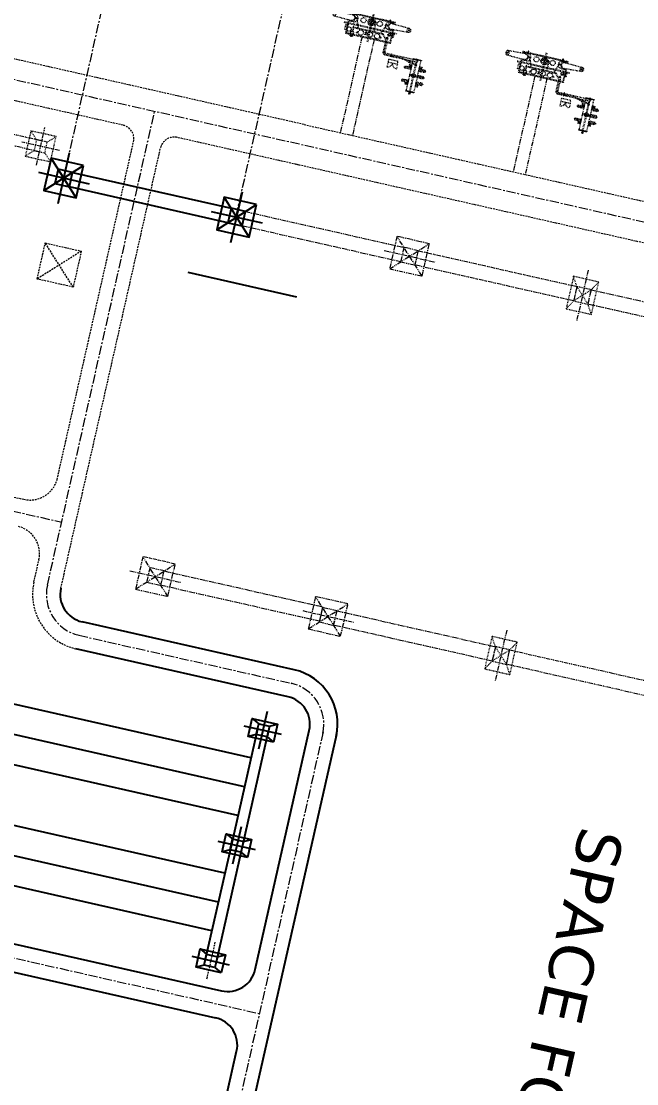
# Model space of a CAD drawing. Header units: metres. Extents: x 166708 to 226832, y 1503833 to 1555994.
# Drawn here: x 222466.1 to 222549.4, y 1554294.8 to 1554438.7 of the extents above; entities that cross this region are included whole.
import ezdxf

# ---------------------------------------------------------------- set-up
doc = ezdxf.new("R2010")
doc.units = ezdxf.units.M
doc.header["$MEASUREMENT"] = 0
for name, pattern in [('400-ICT-1_400kV$0$HIDDEN', [0.375, 0.25, -0.125]), ('CENTER', [2, 1.25, -0.25, 0.25, -0.25]), ('HIDDEN', [0.375, 0.25, -0.125]), ('PHANTOM2', [1.25, 0.625, -0.125, 0.125, -0.125, 0.125, -0.125])]:
    doc.linetypes.add(name, pattern=pattern)
doc.layers.add('E-LAY-CNTRL', color=1, linetype='CENTER', lineweight=0)
doc.layers.add('E-LAY-EXIST', color=8, linetype='HIDDEN', lineweight=0)
for name, color, linetype in [('E-LAY-FENC', 7, 'FENCELINE1'), ('E-LAY-ROAD', 7, 'Continuous'), ('EEQP', 2, 'Continuous'), ('TXT', 222, 'Continuous')]:
    doc.layers.add(name, color=color, linetype=linetype)
doc.styles.get("Standard").update_dxf_attribs({"font": 'arial.ttf'})
doc.styles.add('STYLE1', font='verdana.ttf')
doc.linetypes.add('FENCELINE1', pattern='A,0.25,-0.1,[133,ltypeshp.shx,S=0.1,R=0,X=-0.1,Y=0],-0.1,1', length=1.45)
doc.linetypes.add('PALLAV1', pattern='A,0.5,["X",Standard,S=0.1,R=0,X=-0.1,Y=-0.05],0.1', length=0.6)

# ---------------------------------------------------------------- blocks, each defined once
blk = doc.blocks.new('TWR_CTE_p')
for p, q in [((-750, 750), (-1750, 1750)), ((1750, 1750), (750, 750)), ((-1750, -1750), (-750, -750)), ((750, -750), (1750, -1750))]:
    blk.add_line(p, q)
for points in [[(-1750, -1750), (1750, -1750), (1750, 1750), (-1750, 1750)], [(-750, -750), (750, -750), (750, 750), (-750, 750)]]:
    blk.add_lwpolyline(points, close=True)
blk = doc.blocks.new('TH_plan')
for p, q in [((-2250, 1750), (-1000, 1000)), ((1000, 1000), (2250, 1750)), ((-1000, 1000), (1000, -1000)), ((1000, 1000), (-1000, -1000)), ((-1000, -1000), (-2250, -1750)), ((1000, -1000), (2250, -1750))]:
    blk.add_line(p, q)
for points in [[(-2250, 1750), (2250, 1750), (2250, -1750), (-2250, -1750)], [(-1000, 1000), (1000, 1000), (1000, -1000), (-1000, -1000)]]:
    blk.add_lwpolyline(points, close=True)
blk = doc.blocks.new('400-ICT-1_400kV$0$SHUNT RCTR 80MVAr_420kV_PLAN_BHEL')
for p, q in [((-2758, 1210), (-5155, 1110)), ((-5155, 510), (-2758, 410)), ((-2400, 1310), (-2758, 1310)), ((-2400, 310), (-2758, 310)), ((-2111, 899), (-2115, 899)), ((-2111, 824), (-2115, 824)), ((541, 899), (537, 899)), ((541, 824), (537, 824)), ((2111, 899), (2115, 899)), ((2111, 824), (2115, 824)), ((2400, 1310), (2758, 1310)), ((2400, 310), (2758, 310)), ((2758, 1210), (5155, 1110)), ((5155, 510), (2758, 410)), ((-2475, -1200), (-2425, -1617)), ((-2275, -462), (-2275, -1000)), ((-2225, -463), (-2225, -1006)), ((-2075, -1200), (-2125, -1610)), ((2388, -1438), (2388, -2904)), ((2413, -889), (2413, -1463)), ((2468, -1438), (2468, -2860)), ((2613, -889), (2613, -1463)), ((2638, -1438), (2638, -2800)), ((2638, -2800), (2388, -2904)), ((2713, -2875), (2609, -3125)), ((2638, -2800), (2713, -2875)), ((2713, -2875), (3549, -2875)), ((3574, -2875), (6578, -2875)), ((2388, -2904), (2609, -3125)), ((2475, -2878), (2635, -3038)), ((2609, -3125), (3549, -3125)), ((2653, -3045), (3549, -3045)), ((3574, -3045), (3737, -3045)), ((3574, -3125), (3737, -3125)), ((3737, -3025), (3887, -3150)), ((3737, -3150), (3887, -3025)), ((3887, -3045), (5122, -3045)), ((3887, -3125), (5116, -3125)), ((5116, -3125), (7128, -3578)), ((5128, -3046), (7146, -3500)), ((5480, -3125), (6578, -3125))]:
    blk.add_line(p, q)
at = {"linetype": '400-ICT-1_400kV$0$HIDDEN'}
for p, q in [((6578, -2875), (7128, -2875)), ((3347, -3986), (3347, -4639)), ((4653, -3986), (4653, -4639)), ((6578, -3125), (7128, -3125))]:
    blk.add_line(p, q, dxfattribs=at)
for points in [[(-2362, 1338), (-2362, 1640), (-2438, 1640), (-2438, 1338)], [(2362, 1338), (2362, 1640), (2438, 1640), (2438, 1338)], [(-5240, 835), (-5155, 835)], [(-5155, 785), (-5240, 785)], [(3138, 1194), (3138, 1438), (-3138, 1438), (-3138, 1194)], [(-3138, 426), (-3138, -1438), (-2439, -1438)], [(-2120, 887), (-2264, 887)], [(-2120, 837), (-2264, 837)], [(-2111, -1438), (3138, -1438), (3138, 426)], [(531, 887), (494, 887)], [(531, 837), (499, 837)], [(2120, 887), (2264, 887)], [(2120, 837), (2264, 837)], [(5240, 835), (5155, 835)], [(5155, 785), (5240, 785)], [(-2362, -1340), (-2362, -1640), (-2438, -1640), (-2438, -1340)], [(5756, -4080), (5756, -3980), (6578, -3980), (6578, -4280), (5756, -4280), (5756, -4180)], [(6553, -3737), (6553, -3662), (6253, -3662), (6253, -3962), (6553, -3962), (6553, -3887)], [(8500, -4080), (8500, -3980), (7678, -3980), (7678, -4280), (8500, -4280), (8500, -4180)], [(7703, -3737), (7703, -3662), (8003, -3662), (8003, -3962), (7703, -3962), (7703, -3887)], [(8500, -4980), (8500, -4880), (7678, -4880), (7678, -5180), (8500, -5180), (8500, -5080)], [(5756, -5880), (5756, -5780), (6578, -5780), (6578, -6080), (5756, -6080), (5756, -5980)], [(6553, -6323), (6553, -6398), (6253, -6398), (6253, -6098), (6553, -6098), (6553, -6173)], [(8500, -5880), (8500, -5780), (7678, -5780), (7678, -6080), (8500, -6080), (8500, -5980)], [(7703, -6323), (7703, -6398), (8003, -6398), (8003, -6098), (7703, -6098), (7703, -6173)]]:
    blk.add_lwpolyline(points)
for points in [[(3038, 1194), (3038, 1338), (-3038, 1338), (-3038, 1194)], [(-3038, 426), (-3038, -1338), (-2092, -1338)], [(-2092, -1338), (3038, -1338), (3038, 426)]]:
    blk.add_lwpolyline(points, dxfattribs=at)
for points in [[(-1629, -383), (-1629, -158, 0.1859661), (-1642, -124), (-2038, 870, 0.2119231), (-2075, 887), (-2111, 887)], [(-1679, -392), (-1679, -167, 0.1859661), (-1686, -151), (-2068, 829, 0.2119231), (-2086, 837), (-2111, 837)], [(636, -383), (634, 812, 0.4135999), (559, 887), (541, 887)], [(586, -383), (584, 812, 0.4135999), (559, 837), (541, 837)], [(1629, -383), (1629, -158, -0.1859661), (1642, -124), (2038, 870, -0.2119231), (2075, 887), (2111, 887)], [(1679, -392), (1679, -167, -0.1859661), (1686, -151), (2068, 829, -0.2119231), (2086, 837), (2111, 837)], [(-2265, -383), (1750, -383, -0.2240098), (1897, -452), (2413, -1079)], [(-2265, -463), (1750, -463, -0.2240098), (1835, -503), (2413, -1204)]]:
    blk.add_lwpolyline(points, format="xyb")
for points in [[(-3138, -997), (-3338, -997), (-3338, -297), (-3138, -297)], [(2713, -1438), (2713, -1463), (2313, -1463), (2313, -1438)], [(3138, -597), (3338, -597), (3338, -97), (3138, -97)], [(3574, -2800), (3549, -2800), (3549, -3200), (3574, -3200)], [(6528, -2805), (7728, -2805), (7728, -2830), (6528, -2830)], [(6578, -7230), (7678, -7230), (7678, -2830), (6578, -2830)], [(3347, -3986), (4653, -3986), (4653, -3614), (3347, -3614)], [(3737, -2988), (3724, -2988), (3724, -3188), (3737, -3188)], [(3887, -2988), (3899, -2988), (3899, -3188), (3887, -3188)], [(6578, -4080), (6578, -4180), (5656, -4180), (5656, -4080)], [(6140, -3194), (6116, -3188), (6058, -3439), (6083, -3445)], [(6239, -3225), (6215, -3219), (6157, -3470), (6182, -3475)], [(6328, -3737), (6328, -3887), (6578, -3887), (6578, -3737)], [(7928, -3737), (7928, -3887), (7678, -3887), (7678, -3737)], [(7678, -4080), (7678, -4180), (8600, -4180), (8600, -4080)], [(6878, -5155), (6828, -5155), (6828, -4905), (6878, -4905)], [(7378, -5155), (7428, -5155), (7428, -4905), (7378, -4905)], [(7678, -4980), (7678, -5080), (8600, -5080), (8600, -4980)], [(6578, -5980), (6578, -5880), (5656, -5880), (5656, -5980)], [(6328, -6323), (6328, -6173), (6578, -6173), (6578, -6323)], [(7678, -5980), (7678, -5880), (8600, -5880), (8600, -5980)], [(7928, -6323), (7928, -6173), (7678, -6173), (7678, -6323)], [(6528, -7255), (7728, -7255), (7728, -7230), (6528, -7230)], [(7253, -7382), (7253, -7367), (7003, -7367), (7003, -7382)], [(7240, -7570), (7240, -7545), (7216, -7520), (7040, -7520), (7016, -7545), (7016, -7570)], [(7228, -7367), (7228, -7255), (7028, -7255), (7028, -7367)], [(7216, -7520), (7190, -7445), (7066, -7445), (7040, -7520)], [(7178, -7445), (7178, -7382), (7078, -7382), (7078, -7445)]]:
    blk.add_lwpolyline(points, close=True)
for centre, radius in [((-1130, 810), 350), ((0, 810), 500), ((0, 810), 400), ((0, 810), 250), ((0, 810), 25), ((1130, 810), 350), ((-2791, -800), 300), ((-1602, -1002), 91.6), ((-1130, -910), 350), ((-431, -766), 91.6), ((-431, -1002), 91.6), ((146, -910), 350), ((1130, -910), 350), ((1600, -1002), 91.6), ((2726, -347), 200), ((2726, -347), 150), ((7128, -5030), 250), ((7128, -5030), 50)]:
    blk.add_circle(centre, radius)
for centre, radius, start, end in [((-2758, 810), 500, 230.76083, 129.23917), ((-2400, 810), 500, 270, 90), ((2400, 810), 500, 90, 270), ((2758, 810), 500, 50.76083, 309.23917), ((-2275, -1200), 250, 90, 224.29248), ((-2275, -1200), 200, 350.6282, 189.3189), ((-2265, -423), 75, 32.23095, 262.10618), ((-2265, -423), 40, 90, 270), ((-2265, -423), 75, 301.96013, 327.76905), ((-2275, -1200), 250, 315.61895, 78.46304), ((2513, -889), 125, 323.1301, 216.8699), ((2513, -889), 100, 0, 180), ((2493, -2860), 25, 180, 225), ((2653, -3020), 25, 225, 270), ((5122, -3070), 25, 77.31051, 90), ((7137, -3539), 90, 193.69831, 140.92271), ((7137, -3539), 40, 257.31051, 77.31051)]:
    blk.add_arc(centre, radius, start, end)
for centre, radius, start, end in [((7128, -3000), 150, 90, 123.55731), ((7128, -3000), 150, 270, 90), ((7128, -3000), 125, 270, 90), ((3347, -3986), 653, 270, 0), ((4653, -3986), 653, 180, 270), ((7128, -3000), 150, 236.44269, 270)]:
    blk.add_arc(centre, radius, start, end, dxfattribs=at)
at = {"extrusion": (0, 0, -1)}
for centre, major_axis, ratio in [((-5155, 810), (0, 300), 0.7842267), ((-5240, 810), (0, 25), 0.5645792)]:
    blk.add_ellipse(centre, major_axis=major_axis, ratio=ratio, dxfattribs=at)
for centre, major_axis, ratio, start_param, end_param in [((-5155, 810), (0, 98), 0.5962488, -1.3129188, 4.4545109), ((-5155, 810), (0, -25), 0.5636371, 3.1415927, 6.2831853), ((-2758, 810), (0, 400), 0.9821207, -0.0559861, 3.1975787), ((-2115, 862), (0, 37.5), 0.205458, 3.1415927, 6.2831853), ((-2111, 862), (0, 37.5), 0.205458, 2.300524, 7.124254), ((-2111, 862), (0, -25), 0.1123446, 0, 3.1415927), ((537, 862), (0, 37.5), 0.205458, 3.1415927, 6.2831853), ((541, 862), (0, 37.5), 0.205458, 2.300524, 7.124254), ((541, 862), (0, -25), 0.1123446, 0, 3.1415927)]:
    blk.add_ellipse(centre, major_axis=major_axis, ratio=ratio, start_param=start_param, end_param=end_param, dxfattribs=at)
for centre, major_axis, ratio, start_param, end_param in [((2111, 862), (0, 37.5), 0.205458, 2.300524, 7.124254), ((2111, 862), (0, -25), 0.1123446, 0, 3.1415927), ((2115, 862), (0, 37.5), 0.205458, 3.1415927, 6.2831853), ((2758, 810), (0, 400), 0.9821207, -0.0559861, 3.1975787), ((5155, 810), (0, 98), 0.5962488, -1.3129188, 4.4545109), ((5155, 810), (0, -25), 0.5636371, 3.1415927, 6.2831853)]:
    blk.add_ellipse(centre, major_axis=major_axis, ratio=ratio, start_param=start_param, end_param=end_param)
for centre, major_axis, ratio in [((5155, 810), (0, 300), 0.7842267), ((5240, 810), (0, 25), 0.5645792), ((-2275, -1610), (-150, 0), 0.7546728)]:
    blk.add_ellipse(centre, major_axis=major_axis, ratio=ratio)
at = {"layer": 'EEQP', "color": 4, "linetype": 'CENTER'}
for p, q in [((0, 1938), (0, -1938)), ((-3638, 0), (3638, 0)), ((7128, -7570), (7128, -2683)), ((6528, -5030), (7728, -5030))]:
    blk.add_line(p, q, dxfattribs=at)
blk = doc.blocks.new('TWR_CTH_p')
for p, q in [((-750, 750), (-1750, 1250)), ((1750, 1250), (750, 750)), ((-750, -750), (-1750, -1250)), ((750, -750), (1750, -1250))]:
    blk.add_line(p, q)
for points in [[(-1750, -1250), (1750, -1250), (1750, 1250), (-1750, 1250)], [(-750, -750), (750, -750), (750, 750), (-750, 750)]]:
    blk.add_lwpolyline(points, close=True)
blk = doc.blocks.new('TWR_CTG_p')
for p, q in [((-750, 750), (-1750, 1250)), ((1750, 1250), (750, 750)), ((-750, -750), (-1750, -1250)), ((750, -750), (1750, -1250))]:
    blk.add_line(p, q)
for points in [[(-1750, -1250), (1750, -1250), (1750, 1250), (-1750, 1250)], [(-750, -750), (750, -750), (750, 750), (-750, 750)]]:
    blk.add_lwpolyline(points, close=True)

msp = doc.modelspace()

# ---------------------------------------------------------------- linework, layer by layer
at = {"layer": 'E-LAY-CNTRL', "color": 4}
for p, q in [((222471.89271, 1554417.54939, -0.36393), (222524.45226, 1554649.90426, -0.36393)), ((222495.20376, 1554412.27634, -0.36393), (222547.86085, 1554644.60915, -0.36393))]:
    msp.add_line(p, q, dxfattribs=at)
at = {"layer": 'E-LAY-CNTRL'}
for p, q in [((222469.65311, 1554362.32108, -0.55001), (222484.16188, 1554426.46208, -0.26771)), ((222306.81667, 1554408.13814, -0.36393), (222471.58599, 1554370.86669, -0.36393)), ((222473.89079, 1554355.54431, -0.26771), (222502.74672, 1554349.01699, -0.26771)), ((222293.79952, 1554350.59203, -0.36393), (222498.3576, 1554304.32022, -0.36393)), ((222506.98609, 1554342.465, -0.49159), (222487.95913, 1554258.35078, -0.6279))]:
    msp.add_line(p, q, dxfattribs=at)
at = {"layer": 'E-LAY-CNTRL', "elevation": -0.36393}
for points in [[(222574.0198, 1554406.13587), (222319.39256, 1554463.73352)], [(222574.0198, 1554406.13587), (222324.2028, 1554462.64543)]]:
    msp.add_lwpolyline(points, dxfattribs=at)
at = {"layer": 'E-LAY-CNTRL'}
for centre, start, end in [((222475.18827, 1554361.069, -0.55001), 167.2539837, 257.253983), ((222501.40246, 1554343.5035, -0.55001), 347.2539837, 77.253983)]:
    msp.add_arc(centre, 5.675, start, end, dxfattribs=at)
at = {"layer": 'E-LAY-EXIST', "color": 4}
for p, q in [((222504.39769, 1554424.70414, -0.2911), (222325.36373, 1554465.2023, -0.2911)), ((222479.89758, 1554424.6072, 0.42327), (222322.4434, 1554460.22393, -0.31982)), ((222504.39794, 1554424.70408, -0.2911), (222574.62296, 1554408.81892, -0.2911)), ((222503.71483, 1554419.21965, 0.53568), (222487.21272, 1554422.95249, 0.45779)), ((222470.96694, 1554376.6284, -0.51585), (222481.31473, 1554422.3738, -0.32851)), ((222471.48197, 1554361.90839, -0.39792), (222484.97237, 1554421.54664, -0.31679)), ((222573.4095, 1554403.45445, -0.30668), (222503.18448, 1554419.33961, -0.62436)), ((222312.59637, 1554408.75312, -0.20598), (222466.46517, 1554373.94822, -0.64622)), ((222473.14293, 1554402.67824, -0.39921), (222469.36929, 1554408.65818, -0.39921)), ((222474.24608, 1554407.55503, -0.39921), (222468.26614, 1554403.78139, -0.39921)), ((222467.82423, 1554362.73438, -0.55001), (222468.52127, 1554365.81659, -0.56013))]:
    msp.add_line(p, q, dxfattribs=at)
at = {"layer": 'E-LAY-EXIST', "color": 1, "linetype": 'PHANTOM2'}
for p, q in [((222512.25047, 1554436.57614, -0.36393), (222509.31345, 1554423.59218, -0.36393)), ((222513.88517, 1554436.20636, -0.36393), (222510.94814, 1554423.2224, -0.36393)), ((222535.65575, 1554431.28177, -0.36393), (222532.71873, 1554418.29781, -0.36393)), ((222537.29045, 1554430.912, -0.36393), (222534.35343, 1554417.92804, -0.36393)), ((222468.90689, 1554422.47964, -0.36393), (222453.30117, 1554426.00972, -0.36393)), ((222468.57594, 1554421.01661, -0.36393), (222452.97022, 1554424.54668, -0.36393)), ((222468.168, 1554419.21318, -0.36393), (222469.31483, 1554424.28307, -0.36393)), ((222471.27636, 1554421.17471, -0.36393), (222466.20647, 1554422.32154, -0.36393))]:
    msp.add_line(p, q, dxfattribs=at)
at = {"layer": 'E-LAY-EXIST'}
msp.add_line((222492.34161, 1554313.98467, -0.36393), (222491.19478, 1554308.91478, -0.36393), dxfattribs=at)
for points, elevation in [([(222471.99024, 1554417.52733), (222471.79517, 1554417.57145), (222471.75105, 1554417.37638), (222471.94612, 1554417.33225)], -0.36393), ([(222484.38994, 1554363.56231), (222484.19487, 1554363.60643), (222484.15074, 1554363.41136), (222484.34581, 1554363.36724)], -0.72786), ([(222507.77593, 1554358.16922), (222507.58086, 1554358.21335), (222507.53673, 1554358.01828), (222507.7318, 1554357.97415)], -0.36393)]:
    msp.add_lwpolyline(points, close=True, dxfattribs=dict(at, elevation=elevation))
at = {"layer": 'E-LAY-EXIST', "color": 1, "linetype": 'PHANTOM2'}
for points, elevation in [([(222517.93308, 1554408.05762), (222517.49182, 1554406.1069), (222496.03396, 1554410.96076), (222496.47522, 1554412.91147)], -0.36393), ([(222521.37878, 1554408.55977), (222516.98967, 1554409.5526), (222515.99684, 1554405.16349), (222520.38595, 1554404.17066)], -0.36393), ([(222519.8838, 1554407.61636), (222517.93308, 1554408.05762), (222517.49182, 1554406.1069), (222519.44254, 1554405.66565)], -0.36393), ([(222518.80741, 1554406.93711), (222518.61234, 1554406.98123), (222518.56821, 1554406.78616), (222518.76328, 1554406.74203)], -0.36393), ([(222564.74977, 1554397.46751), (222564.30851, 1554395.51679), (222542.85064, 1554400.37064), (222543.2919, 1554402.32136)], -0.36393), ([(222486.96131, 1554365.18497), (222482.5722, 1554366.17781), (222481.57937, 1554361.7887), (222485.96848, 1554360.79586)], -0.72786), ([(222485.46633, 1554364.24156), (222483.51561, 1554364.68282), (222483.07435, 1554362.73211), (222485.02507, 1554362.29085)], -0.72786), ([(222506.92372, 1554359.38782), (222506.48246, 1554357.43711), (222485.02459, 1554362.29096), (222485.46585, 1554364.24167)], -0.36393), ([(222510.3473, 1554359.79189), (222505.95819, 1554360.78472), (222504.96536, 1554356.39561), (222509.35447, 1554355.40278)], -0.36393), ([(222508.85232, 1554358.84848), (222506.9016, 1554359.28974), (222506.46034, 1554357.33902), (222508.41106, 1554356.89776)], -0.36393), ([(222553.71829, 1554348.69962), (222553.27703, 1554346.74891), (222531.81916, 1554351.60276), (222532.26042, 1554353.55348)], -0.36393)]:
    msp.add_lwpolyline(points, close=True, dxfattribs=dict(at, elevation=elevation))
for points, elevation in [([(222520.38595, 1554404.17066), (222516.98967, 1554409.5526)], -0.36393), ([(222515.99684, 1554405.16349), (222521.37878, 1554408.55977)], -0.36393), ([(222515.25375, 1554407.63843), (222522.12187, 1554406.08483)], -0.36393), ([(222481.57937, 1554361.7887), (222486.96131, 1554365.18497)], -0.72786), ([(222485.96848, 1554360.79586), (222482.5722, 1554366.17781)], -0.72786), ([(222480.83628, 1554364.26363), (222487.7044, 1554362.71004)], -0.72786), ([(222509.35447, 1554355.40278), (222505.95819, 1554360.78472)], -0.36393), ([(222504.96536, 1554356.39561), (222510.3473, 1554359.79189)], -0.36393), ([(222504.22227, 1554358.87055), (222511.09039, 1554357.31695)], -0.36393)]:
    msp.add_lwpolyline(points, dxfattribs=dict(at, elevation=elevation))
at = {"layer": 'E-LAY-EXIST', "color": 4, "elevation": -0.39921}
msp.add_lwpolyline([(222474.24608, 1554407.55503), (222473.14293, 1554402.67824), (222468.26614, 1554403.78139), (222469.36929, 1554408.65818)], close=True, dxfattribs=at)
at = {"layer": 'E-LAY-EXIST', "color": 1, "linetype": 'PHANTOM2'}
for points in [[(222541.34119, 1554402.76262), (222540.89993, 1554400.8119), (222519.44206, 1554405.66575), (222519.88332, 1554407.61647)], [(222530.30971, 1554353.99473), (222529.86845, 1554352.04402), (222508.41058, 1554356.89787), (222508.85184, 1554358.84859)]]:
    msp.add_lwpolyline(points, close=True, dxfattribs=at)
for points in [[(222542.87268, 1554405.00021), (222541.31908, 1554398.13209)], [(222531.8412, 1554356.23233), (222530.2876, 1554349.36421)]]:
    msp.add_lwpolyline(points, dxfattribs=at)
at = {"layer": 'E-LAY-EXIST', "color": 4}
for centre, radius, start, end in [((222479.4839, 1554422.7784, -0.29722), 1.875, 347.2539837, 77.253983), ((222486.79904, 1554421.12369, -0.29722), 1.875, 77.253983, 167.2539837), ((222467.30293, 1554377.65472, -0.64622), 3.8, 257.253983, 347.2539837), ((222464.79857, 1554366.58346, -0.64622), 3.8, 347.2539837, 77.253983), ((222475.18827, 1554361.069, -0.55001), 7.55, 167.2539837, 257.253983)]:
    msp.add_arc(centre, radius, start, end, dxfattribs=at)
at = {"layer": 'E-LAY-FENC', "color": 4, "linetype": 'PALLAV1', "ltscale": 5}
msp.add_line((222503.4276, 1554401.32266, -0.36393), (222488.72703, 1554404.64798, -0.36393), dxfattribs=at)
at = {"layer": 'E-LAY-ROAD', "ltscale": 2500}
for p, q in [((222503.06821, 1554350.86745, -0.55001), (222474.35009, 1554357.3636, -0.55001)), ((222502.24063, 1554347.20891, -0.55001), (222473.52251, 1554353.70505, -0.55001)), ((222497.21431, 1554338.92521, -0.36393), (222451.86018, 1554349.18449, -0.36393)), ((222496.33179, 1554335.02378, -0.36393), (222450.97766, 1554345.28306, -0.36393)), ((222499.40176, 1554345.19612, -0.36393), (222498.25493, 1554340.12622, -0.36393)), ((222498.09683, 1554342.82664, -0.36393), (222494.56675, 1554327.22092, -0.36393)), ((222499.55986, 1554342.4957, -0.36393), (222496.02979, 1554326.88997, -0.36393)), ((222501.36329, 1554342.08776, -0.36393), (222496.2934, 1554343.23458, -0.36393)), ((222497.78095, 1554310.26985, -0.70899), (222505.1086, 1554342.66415, -0.55001)), ((222495.44927, 1554331.12235, -0.36393), (222450.09514, 1554341.38163, -0.36393)), ((222493.68423, 1554323.31949, -0.36393), (222448.3301, 1554333.57877, -0.36393)), ((222492.80172, 1554319.41806, -0.36393), (222447.44758, 1554329.67733, -0.36393)), ((222495.87169, 1554329.59039, -0.36393), (222494.72486, 1554324.5205, -0.36393)), ((222497.83322, 1554326.48203, -0.36393), (222492.76332, 1554327.62886, -0.36393)), ((222494.56675, 1554327.22092, -0.36393), (222491.03668, 1554311.6152, -0.36393)), ((222496.02979, 1554326.88997, -0.36393), (222492.49972, 1554311.28425, -0.36393)), ((222491.9192, 1554315.51663, -0.36393), (222446.56507, 1554325.7759, -0.36393)), ((222453.44739, 1554316.40226, -0.64622), (222493.23614, 1554307.4019, -0.64622)), ((222452.61981, 1554312.74371, -0.64622), (222492.40856, 1554303.74335, -0.64622)), ((222494.30314, 1554310.87631, -0.36393), (222489.23325, 1554312.02314, -0.36393)), ((222486.15263, 1554258.86302, -0.96128), (222495.27661, 1554299.19858, -0.76333))]:
    msp.add_line(p, q, dxfattribs=at)
at = {"layer": 'E-LAY-ROAD'}
msp.add_line((222489.77723, 1554257.8898, -0.52718), (222508.83913, 1554342.15851, -0.41254), dxfattribs=at)
at = {"layer": 'E-LAY-ROAD', "ltscale": 2500, "elevation": -0.36393}
for points in [[(222474.56162, 1554419.14999), (222470.17251, 1554420.14283), (222469.17967, 1554415.75372), (222473.56878, 1554414.76088)], [(222473.06663, 1554418.20658), (222471.11592, 1554418.64784), (222470.67466, 1554416.69713), (222472.62537, 1554416.25587)], [(222494.5245, 1554413.35273), (222494.08324, 1554411.40202), (222472.62537, 1554416.25587), (222473.06663, 1554418.20658)], [(222497.9702, 1554413.85488), (222493.58109, 1554414.84771), (222492.58826, 1554410.4586), (222496.97737, 1554409.46577)], [(222496.47522, 1554412.91147), (222494.5245, 1554413.35273), (222494.08324, 1554411.40202), (222496.03396, 1554410.96076)], [(222495.39883, 1554412.23222), (222495.20376, 1554412.27634), (222495.15963, 1554412.08127), (222495.3547, 1554412.03714)]]:
    msp.add_lwpolyline(points, close=True, dxfattribs=at)
for points in [[(222473.56878, 1554414.76088), (222470.17251, 1554420.14283)], [(222471.09385, 1554414.01779), (222472.64744, 1554420.88591)], [(222468.43658, 1554418.22865), (222475.30471, 1554416.67506)], [(222469.17967, 1554415.75372), (222474.56162, 1554419.14999)], [(222494.50243, 1554408.72268), (222496.05603, 1554415.5908)], [(222492.58826, 1554410.4586), (222497.9702, 1554413.85488)], [(222496.97737, 1554409.46577), (222493.58109, 1554414.84771)], [(222491.84517, 1554412.93354), (222498.71329, 1554411.37995)]]:
    msp.add_lwpolyline(points, dxfattribs=at)
at = {"layer": 'E-LAY-ROAD'}
for centre, radius, start, end in [((222475.18848, 1554361.06996, -0.45379), 3.8, 167.2539837, 257.253983), ((222501.40246, 1554343.5035, -0.55001), 7.55, 347.2539837, 77.253983), ((222501.40224, 1554343.50255, -0.55001), 3.8, 347.2539837, 77.253983), ((222494.07453, 1554311.10826, -0.64622), 3.8, 257.253983, 347.2539837), ((222491.57017, 1554300.03699, -0.64622), 3.8, 347.2539837, 77.253983)]:
    msp.add_arc(centre, radius, start, end, dxfattribs=at)

# ---------------------------------------------------------------- block references
at = {"layer": 'E-LAY-EXIST', "color": 1, "linetype": 'PHANTOM2'}
for name, p, xscale, yscale, zscale, rotation in [('400-ICT-1_400kV$0$SHUNT RCTR 80MVAr_420kV_PLAN_BHEL', (222513.38508, 1554437.79381, -0.36393), 0.0009999999965821884, 0.0009999999965821884, 0.0009999999965821884, 347.2539837020024), ('400-ICT-1_400kV$0$SHUNT RCTR 80MVAr_420kV_PLAN_BHEL', (222536.79036, 1554432.49945, -0.36393), 0.0009999999965821884, 0.0009999999965821884, 0.0009999999965821884, 347.2539837020024), ('TWR_CTE_p', (222468.74142, 1554421.74812, -0.36393), 0.0009999999965821884, 0.0009999999965821884, 0.0009999999965821884, 167.2539837020024), ('TH_plan', (222542.09581, 1554401.56617), -0.0009999999398089005, 0.0009999999310821295, 0.001, 257.2539829661908), ('TH_plan', (222531.06433, 1554352.79828), -0.0009999999398089005, 0.0009999999310821295, 0.001, 257.2539829661908)]:
    msp.add_blockref(name, p, dxfattribs=dict(at, xscale=xscale, yscale=yscale, zscale=zscale, rotation=rotation))
at = {"layer": 'E-LAY-ROAD', "ltscale": 2500, "xscale": -0.0009999999965821884, "yscale": 0.0009999999310821295, "zscale": 0.001, "rotation": 347.2539837020024}
for name, p in [('TWR_CTH_p', (222498.82834, 1554342.66117, -0.36393)), ('TWR_CTG_p', (222495.29827, 1554327.05545, -0.36393)), ('TWR_CTG_p', (222491.7682, 1554311.44972, -0.36393))]:
    msp.add_blockref(name, p, dxfattribs=at)

# ---------------------------------------------------------------- texts
at = {"layer": 'TXT', "linetype": 'Continuous', "style": 'STYLE1'}
msp.add_text('SPACE FOR OPEN STORE & TOWNSHIP', height=6, rotation=257.2539797, dxfattribs=at).set_placement((222541.91276, 1554329.86901, -0.7343))

doc.saveas('drawing.dxf')
